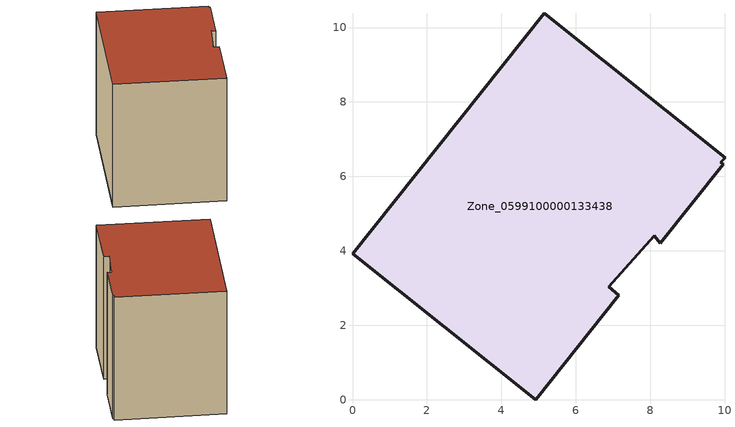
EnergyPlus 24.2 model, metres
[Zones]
Zone_0599100000133438
 floor ground (C_G): 9.96,6.32 8.27,4.21 8.12,4.4 6.88,3.03 7.15,2.8 4.92,0 0,3.92 5.15,10.38 10.01,6.51 9.89,6.38 z0.58
 wall outside (C_F): 4.92,0 7.15,2.8 6.88,3.03 8.12,4.4 8.27,4.21 9.96,6.32 9.89,6.38 10.01,6.51 5.15,10.38 0,3.92 4.92,0 z0.58:8.28
 roof outside (C_R): 9.96,6.32 9.89,6.38 10.01,6.51 5.15,10.38 0,3.92 4.92,0 7.15,2.8 6.88,3.03 8.12,4.4 8.27,4.21 z8.28
[BUILDING]
Pand.0599100000133438: North Axis=0; Terrain=City; Loads Convergence Tolerance Value=0.04; Temperature Convergence Tolerance Value=0.4; Solar Distribution=FullExterior; Maximum Number of Warmup Days=25; Minimum Number of Warmup Days=1
[Site:Location]
Rotterdam.The.Hague.AP_ZH_NLD Design_Conditions: Latitude=51.96; Longitude=4.45; Time Zone=1; Elevation=-4.5
[SITE:GROUNDTEMPERATURE:BUILDINGSURFACE]
18, 18, 18, 18, 18, 18, 18, 18, 18, 18, 18, 18
[MATERIAL] Thermal Absorptance=0.9; Solar Absorptance=0.7; Visible Absorptance=0.7
Name | Roughness | Thickness | Conductivity | Density | Specific Heat
G.TC.1965-1974 | MediumSmooth | 0.15 | 0.882353 | 540 | 1210
F.TC.1965-1974 | Rough | 0.3 | 0.697674 | 1920 | 840
R.TC.1965-1974 | MediumRough | 0.2 | 0.232558 | 1500 | 1000
[CONSTRUCTION]
C_G: G.TC.1965-1974
C_F: F.TC.1965-1974
C_R: R.TC.1965-1974
[ZONE]
Zone_0599100000133438: Type=1; Multiplier=1; Ceiling Height=Autocalculate; Volume=Autocalculate; Floor Area=autocalculate; Part of Total Floor Area=Yes
[ZONEINFILTRATION:DESIGNFLOWRATE]
Infil_Zone_0599100000133438: Zone or ZoneList or Space or SpaceList=Zone_0599100000133438; Schedule=AlwaysOn; Design Flow Rate Calculation Method=Flow/Area; Flow Rate per Floor Area=0.003; Constant Term Coefficient=1; Temperature Term Coefficient=0; Velocity Term Coefficient=0; Velocity Squared Term Coefficient=0
[HVACTEMPLATE:ZONE:IDEALLOADSAIRSYSTEM]
Zone_0599100000133438: Maximum Heating Supply Air Temperature=50; Minimum Cooling Supply Air Temperature=13; Maximum Heating Supply Air Humidity Ratio=0.0156; Minimum Cooling Supply Air Humidity Ratio=0.0077; Heating Limit=NoLimit; Cooling Limit=NoLimit; Dehumidification Control Type=ConstantSensibleHeatRatio; Cooling Sensible Heat Ratio=0.7; Dehumidification Setpoint=60; Humidification Control Type=None; Humidification Setpoint=30; Outdoor Air Method=None; Outdoor Air Flow Rate per Person=0.00944; Outdoor Air Flow Rate per Zone Floor Area=0; Outdoor Air Flow Rate per Zone=0; Demand Controlled Ventilation Type=None; Outdoor Air Economizer Type=NoEconomizer; Heat Recovery Type=None; Sensible Heat Recovery Effectiveness=0.7; Latent Heat Recovery Effectiveness=0.65
[ZONECONTROL:THERMOSTAT]
ThermostatControl_Zone_0599100000133438: Zone or ZoneList=Zone_0599100000133438; Control Type Schedule=DualSetpointControlType; Control 1=Thermostat_Zone_0599100000133438; Temperature Difference Between Cutout And Setpoint=0
[THERMOSTATSETPOINT:DUALSETPOINT]
Thermostat_Zone_0599100000133438: Heating Setpoint Temperature Schedule=HeatingSetpoint_Zone_0599100000133438; Cooling Setpoint Temperature Schedule=CoolingSetpoint_Zone_0599100000133438
[SCHEDULE:COMPACT]
HeatingSetpoint_Zone_0599100000133438: Through: 12/31, For: AllDays, Until: 24:00, 21
CoolingSetpoint_Zone_0599100000133438: Through: 12/31, For: AllDays, Until: 24:00, 24
DualSetpointControlType: Through: 12/31, For: AllDays, Until: 24:00, 4
AlwaysOn: Through: 12/31, For: AllDays, Until: 24:00, 1
